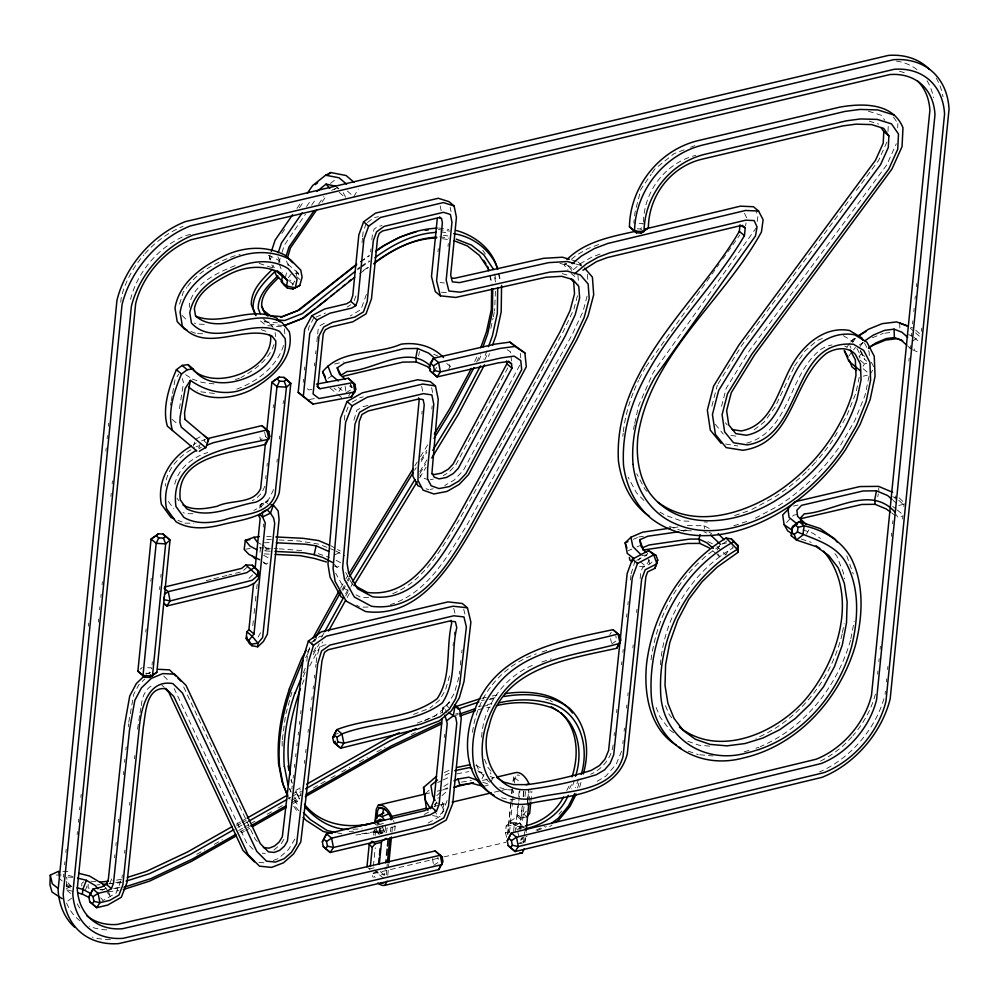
<?xml version="1.0" encoding="UTF-8"?>
<svg xmlns="http://www.w3.org/2000/svg" width="999" height="999" viewBox="0 0 999 999"><rect width="100%" height="100%" fill="white"/><g stroke="black" fill="none" stroke-linecap="round" stroke-linejoin="round"><path stroke-width="0.75" stroke-dasharray="5 3.75" d="M81.768 886.001L81.793 883.428L83.941 881.53M88.174 884.177L88.137 888.049L91.146 888.361M495.442 291.221L494.58 311.051M660.376 664.872C663.873 617.095 691.67 572.002 733.191 547.839L731.143 545.504M70.629 893.468L67.208 890.596L66.246 886.725L66.533 878.446M481.605 737.262C483.304 705.219 505.107 675.711 535.039 664.248M887.986 131.481L888.286 125.387M897.676 127.86L897.889 123.501M355.844 835.027L376.336 832.042L378.958 830.956L379.183 827.297M344.393 420.142L344.792 415.497L348.351 406.318M353.908 420.192L356.855 410.202L363.161 406.618L369.118 405.219M421.84 414.011L422.14 410.951M431.843 409.028L432.13 405.931M63.374 877.197L63.686 874.1M64.61 864.809L64.923 861.712M65.847 852.409L66.159 849.312M88.424 626.173L88.736 623.076M105.906 451.086L106.219 447.977M107.143 438.686L107.455 435.589M108.379 426.286L108.691 423.189M120.754 302.322L121.216 297.677A80.282 57.255 -49.8 0 1 143.968 254.77M77.135 834.677L77.447 831.568M78.372 822.264L78.684 819.155M79.62 809.852L79.932 806.742M80.857 797.439L81.169 794.33M98.352 622.09L98.664 618.98M99.6 609.677L99.912 606.568M100.837 597.265L101.149 594.155M102.073 584.852L102.385 581.743M110.901 496.403L111.214 493.294M112.138 483.978L112.45 480.881M145.804 632.055L146.104 628.983M150.861 581.356L151.174 578.284M152.048 664.847L152.36 661.775M159.565 589.547L159.877 586.475M160.789 577.26L161.101 574.188M362.025 242.807L362.475 238.249M362.637 236.738L363.087 232.18L366.321 223.301M370.641 251.948L370.941 248.913M371.853 239.822L372.452 233.754L374.163 229.058L377.46 226.661L381.993 225.587M373.688 835.176L374.438 827.547M375.124 835.514L375.587 830.906M373.414 866.058L375.249 847.726M378.296 821.19L377.922 824.987L373.239 826.46M378.609 824.849L384.44 823.039L385.502 827.272L385.127 831.068L383.441 832.979L381.094 832.279L378.996 829.22L374.113 829.944L375.861 832.467L377.784 833.054L379.183 831.468L379.383 829.382M437.962 251.673L438.274 248.626M380.244 833.641L381.019 825.873M386.576 832.542L387.025 828.071L395.142 826.585L393.618 820.554M374.163 870.004L378.359 873.538L384.54 875.161L385.302 867.482M448.002 246.491L448.314 243.444M386.188 874.912L386.65 870.291M386.8 868.755L387.262 864.135M390.497 831.805L390.959 827.197M387.799 875.374L388.711 864.397M391.908 832.379L392.669 824.762M394.742 830.656L395.142 826.585M444.28 737.524L444.592 734.44M506.618 837.362L505.482 832.829L506.156 826.061L509.153 822.652L516.833 822.402L520.504 823.501L523.813 828.296M507.704 833.815L510.801 802.771M511.725 793.456L512.187 788.798M507.792 834.727L510.689 805.756M510.839 804.232L511.301 799.662M511.9 793.568L512.362 788.985M513.124 781.368L513.573 776.797M509.502 832.304L512.425 803.059M512.587 801.523L513.661 790.746M514.423 783.041L514.885 778.421L516.558 775.137A19.468 9.828 76.7 0 1 519.43 775.386M513.598 831.355L514.198 825.399L516.833 822.402M518.693 802.746L517.32 816.495L510.514 821.19L515.759 825.611L517.744 805.644M518.668 796.428L519.28 790.284M515.122 832.155L515.496 828.358L517.182 826.435L524.762 826.96L517.182 826.435M518.843 801.21L519.917 790.521M519.917 828.983L522.24 805.694M523.164 796.39L523.788 790.172M526.848 816.757L521.241 818.081L522.477 805.731M523.401 796.478L524.013 790.296M515.759 825.611L522.564 820.928L524.088 805.644M524.999 796.478L525.611 790.371M527.497 801.872L528.683 790.009M523.501 842.457L523.963 837.836M524.113 836.3L524.575 831.68M527.185 805.506L527.647 800.886M527.797 799.35L528.721 790.109M523.139 842.894L524.887 840.896L525.187 837.911M524.95 842.607L525.711 834.989M529.058 801.448L530.132 790.771M530.869 801.498L531.905 791.121M877.609 674.125L877.921 671.028M878.845 661.725L879.157 658.628M880.082 649.325L880.394 646.228M891.37 536.213L891.682 533.116M892.606 523.813L892.919 520.716M895.079 499.025L895.391 495.929M908.853 361.114L909.165 358.017M910.089 348.713L910.401 345.617M911.325 336.326L911.637 333.229M912.562 323.926L912.874 320.829M913.798 311.526L914.11 308.429M915.034 299.138L915.346 296.029M916.27 286.738L916.582 283.641M885.114 694.367L885.414 691.258M886.35 681.955L886.662 678.858M887.587 669.542L887.899 666.445M902.609 519.055L902.921 515.946L897.664 517.195L896.315 514.647M903.845 506.643L904.157 503.546M921.34 331.331L921.652 328.234M303.209 382.317L303.521 379.258M304.458 370.08L304.77 367.02M308.529 330.282L308.841 327.21L313.536 318.406M314.398 365.984L314.71 362.937M315.647 353.808L315.959 350.761M316.895 341.633L317.52 335.552M317.67 334.028L318.144 329.47L320.279 325.437L325.312 322.802M114.585 857.841L114.897 854.757M115.872 845.516L116.196 842.432M118.294 822.389L118.606 819.317M123.289 774.625L123.614 771.54M124.575 762.287L124.9 759.203M125.862 749.962L126.186 746.877M128.284 726.847L128.609 723.763M122.003 877.996L122.315 874.899M124.588 853.208L124.912 850.112M129.608 805.182L129.932 802.085M134.478 758.703L134.803 755.594M137.55 729.258L139.773 714.31M613.161 744.892C611.463 757.704 602.559 769.03 590.759 774.213M614.135 735.651L614.46 732.567M616.558 712.537L616.883 709.452M621.565 664.772L621.89 661.688M622.864 652.447L623.189 649.362M626.573 617.007L626.897 613.923M627.872 604.682L628.196 601.598M630.456 580.032L630.943 575.412M631.106 573.863L634.964 561.176M622.827 743.593L623.151 740.509M624.113 731.256L624.437 728.171M626.548 708.116L626.873 705.032M627.847 695.779L628.159 692.694M632.854 647.964L633.179 644.879M636.575 612.487L636.9 609.402M640.134 578.558L640.784 572.39L642.582 567.507L649.874 564.035L653.97 560.427M265.684 478.558L266.009 475.474M266.983 466.246L267.307 463.174M273.152 407.779L273.476 404.707M252.772 625.774L253.421 619.605M254.083 613.448L254.733 607.28M255.382 601.111L256.031 594.942M256.693 588.773L257.18 584.153M263.224 527.11L263.549 524.025M276.948 462.137L277.272 459.065M279.383 439.073L279.708 436.001M283.117 403.708L283.441 400.636M643.456 222.078C644.005 191.196 665.546 162.762 695.791 155.369M453.034 645.629L453.384 642.594M454.258 635.027L454.607 632.005M459.265 674.175L459.615 671.128M460.314 665.034L460.851 660.464M461.725 652.834L462.075 649.787M291.858 788.948L292.207 785.863M293.119 778.171L293.469 775.099M294.368 767.407L294.73 764.322M295.629 756.63L295.991 753.558M296.89 745.866L297.252 742.781M298.152 735.089L298.514 732.017M299.413 724.325L299.775 721.241M300.674 713.548L301.036 710.476M306.793 661.238L307.517 655.082L310.502 645.204M300.574 795.878L300.936 792.781M304.383 763.348L304.745 760.251M305.644 752.509L306.006 749.412M308.004 732.367L308.366 729.27M310.539 710.676L310.901 707.579M311.813 699.837L312.175 696.74M313.074 688.998L313.436 685.901M314.348 678.159L314.71 675.049M315.622 667.307L315.984 664.21M316.159 662.662L316.883 656.468L319.443 648.026L323.114 645.416L326.149 644.692M260.002 552.135L260.964 544.68M282.355 739.622L285.539 715.209M757.192 221.541L758.029 215.422L756.068 211.701M179.458 408.641L183.516 382.642L182.28 378.559M442.357 711.837L443.131 707.23L449.762 702.309L443.156 707.966L442.47 711.563M745.554 225.849L746.078 222.864M170.467 405.307L170.991 402.322M171.266 400.824L172.328 394.842M172.59 393.356L174.975 379.895L178.709 374.088M472.49 732.23C474.737 715.521 480.944 699.213 491.446 685.938M128.771 722.227L133.766 694.255L138.811 684.777L144.855 678.97M140.035 712.861L141.071 707.03M141.334 705.569C141.97 697.19 145.604 687.349 154.37 684.64M442.37 712.2L443.131 707.23L445.467 708.528L446.303 712.974M651.011 659.852C656.056 622.589 672.652 586.076 700.923 560.751M418.606 355.994L419.455 351.511M842.169 633.928C831.28 679.283 799.3 720.117 755.893 738.323M842.444 632.454L844.13 623.663M877.759 496.865L878.333 493.868M850.848 638.786L854.182 621.291M285.414 277.797L286.913 270.579M859.215 377.222L855.906 393.069L846.378 416.67L840.271 427.21M869.043 376.248L865.072 395.229L854.957 420.317L840.421 445.379A158.217 112.825 -49.8 0 1 778.046 506.043L755.107 518.319M490.821 328.334L493.007 318.244M493.319 316.808L494.268 312.487M633.453 429.395L634.427 424.9M634.752 423.389L638.673 405.394L653.346 372.352L756.355 227.66M711.887 406.081L717.332 385.09M721.54 406.306L726.211 388.299L749.55 350.424L886.8 164.823L896.315 143.756M574.35 780.544L571.503 788.848M577.459 295.804L573.963 308.966L563.461 331.256L458.853 520.541C441.183 548.688 423.501 582.717 390.347 594.517M587.087 296.116L582.966 311.638L571.928 335.065L467.057 524.825C447.839 555.931 427.572 592.919 390.459 604.57M577.622 787.924L580.032 778.933M578.521 779.058L575.549 787.712M579.67 787.237L582.042 778.421M285.939 713.748L292.42 690.247M296.228 275.674L296.99 272.939L295.966 267.295M449.538 675.898L445.392 690.284L439.135 700.499L429.92 708.104M458.916 677.222L454.195 693.593L446.203 706.668L434.215 716.558M179.583 304.133L183.192 292.282L186.738 287.55M278.771 262.774L280.157 258.379M282.005 252.51L284.315 245.18L305.419 214.261M193.344 446.266L194.73 442.033M200.437 443.269L199.063 447.49L194.43 447.627M259.603 508.079L260.826 504.42L268.294 500.749L260.289 504.57L258.853 508.603M269.792 259.565L269.405 257.23L270.354 254.383M270.454 259.34L271.391 256.543M274.013 344.518C268.931 359.927 254.483 370.017 240.896 377.61M283.554 345.492C276.798 366.858 256.581 382.055 236.089 389.385M354.22 300.674L357.03 292.869M366.396 294.418L360.964 309.528L350.387 315.909M487.012 350.786L483.741 359.016M488.474 356.468L489.498 353.634M850.561 640.247C837.274 686.251 804.857 727.697 760.239 746.628M174.775 484.153C178.409 468.231 192.582 457.043 207.717 452.522M109.853 883.591L112.65 876.335M120.954 880.718L116.246 892.969L102.51 900.798M85.514 889.859L87.025 885.963M434.727 806.605L438.299 797.502M447.115 800.561L441.158 815.733L425.786 824.375M303.321 672.889L305.657 667.132M303.234 676.76L306.056 669.792M302.148 684.402L304.433 678.771M309.578 666.121L322.615 641.833M621.578 751.198L616.233 764.16L605.869 776.136L593.955 783.154M647.702 552.859L646.74 555.157L636.263 560.514M886.887 142.045L878.596 160.427L856.405 190.422M145.642 673.201L149.201 673.401L151.748 667.919L146.329 667.619M637.2 228.796L640.746 228.996L643.294 223.514L633.816 223.002L635.014 212.325L640.958 189.136L651.373 174.063M474.687 361.601L477.26 356.181M476.573 362.175L480.382 354.108M478.683 360.614L481.306 355.07M484.615 360.09L487.262 354.47M793.88 367.445L775.024 407.205L764.21 422.065L752.859 430.781M264.872 486.251L261.613 493.106L256.044 498.676L252.248 500.674M273.589 489.547L269.393 498.376L261.238 506.518L253.808 510.414M482.03 778.721L484.028 774.587L478.733 772.027M491.046 781.792L493.056 777.647L490.209 772.664M566.77 790.521L570.092 783.953M569.517 788.561L571.49 784.665M512.962 781.043L516.558 775.137M507.817 367.857L455.756 464.997L448.651 472.49L443.256 475.611M519.742 365.222L463.411 470.317L454.145 480.094L444.767 485.514M340.559 588.224L345.067 580.119M307.355 652.31L312.612 642.819M313.361 641.458L314.86 638.748M341.908 589.959L346.416 581.83M305.632 657.692L309.353 650.973M314.573 641.57L316.808 637.537M342.894 590.496L347.365 582.429M313.399 652.01L317.133 645.267M321.628 637.162L323.863 633.104M345.567 593.955L349.3 587.2M313.224 654.607L319.268 643.706M345.704 596.028L350.237 587.849M350.986 586.488L352.497 583.766M347.153 597.552L349.388 593.518M258.117 637.062L260.889 632.255M353.808 196.716L358.241 189.086M341.471 387.212L338.673 392.02L333.916 388.087M348.713 395.879L350.811 392.27M435.139 369.967L436.613 367.42M448.701 368.956L450.174 366.408L447.702 361.725M717.145 550.012L719.767 545.504M717.045 554.47L719.23 556.318L725.886 554.745L729.819 547.989M863.124 366.221L864.472 363.898L869.942 362.612M870.092 374.563L872.776 369.93M837.212 432.48L832.629 440.384A149.912 106.905 -49.8 0 1 816.433 461.151M806.43 534.178L809.053 529.657M281.293 843.631L285.714 836.325M294.88 839.023L288.474 849.625L278.384 858.503L273.114 860.539M345.879 578.783L347.502 576.136M414.847 465.896L417.282 461.913M420.529 456.605L428.633 443.319M347.227 580.494L348.851 577.847M414.573 470.267L416.196 467.619M421.054 459.652L426.735 450.349M348.102 581.081L349.725 578.421M421.141 461.538L426.823 452.247M419.78 471.615L427.072 459.665M419.855 473.514L425.537 464.21M419.58 477.884L426.073 467.257M718.156 383.766L741.77 345.442L851.785 196.678M292.133 285.214L294.705 281.131L289.223 280.045M609.777 634.665L611.376 632.167M311.563 205.245L315.959 198.801M281.83 233.454L285.352 228.309M299.413 207.767L303.808 201.348M296.953 208.379L301.323 202.023M306.556 206.556L310.901 200.262M322.028 202.098L326.411 195.729M652.235 172.802L654.845 169.031L673.938 153.721L685.064 149.413M318.606 204.171L323.838 196.603M638.523 560.289L640.172 557.904M639.572 566.695L645.579 565.958L649.7 560.002M794.53 366.071L805.231 350.724L817.132 340.534L823.8 337.949M645.978 366.795L719.105 264.111M722.727 259.041L739.872 234.952M860.014 346.503L863.598 341.608M187.625 286.363C198.451 271.403 215.971 262.924 232.804 256.418A78.958 56.306 -49.8 0 1 240.085 254.495M852.459 342.47L855.768 338.049M858.99 356.68L862.524 352.01M846.99 346.915L849.724 343.331M850.636 342.133L855.569 337.65M848.913 355.981L852.659 351.074M853.596 349.85L855.469 347.39M288.399 277.66L291.683 273.401L298.251 273.189L299.638 278.259M558.916 814.347L561.688 810.963M521.241 818.081L518.169 815.484L523.776 814.16L526.61 810.763M522.839 826.373L521.453 827.946L515.496 828.358M522.327 838.236L520.641 840.147L527.072 836.101M492.345 684.665C503.746 670.516 519.005 659.64 536.263 653.883M786.563 522.477L793.518 515.247L798.051 514.185M249.026 578.371L252.922 574.55M701.997 559.702L706.33 555.519L727.047 540.821M432.555 815.596L437.999 816.545L444.031 810.863L443.206 804.083L441.521 800.149M434.353 804.844L436.363 802.959L443.206 804.083M436.688 795.766L440.871 791.895M442.02 795.616L447.265 790.871M425.462 793.543L429.907 789.56M273.926 850.124L279.196 845.491M140.085 669.293L142.27 667.407M247.34 567.107L242.058 571.64L228.609 575.024M573.339 269.705L581.143 263.187L591.483 257.28L602.185 253.271M566.645 263.261L564.273 265.247L568.094 270.092M571.416 259.278L576.173 255.307L587.849 248.601L599.937 244.056M564.647 263.149L568.731 266.596L571.028 264.673M443.831 786.475L448.813 783.291M330.407 183.416L335.152 179.783M334.465 189.56L336.775 187.787L339.473 188.449M912.349 341.446L919.33 336.176L914.847 332.205M66.159 889.085L68.619 887.249L71.503 888.386M67.907 900.936L71.591 898.188M549.662 826.747L551.972 825.037M367.42 222.502L373.938 217.732L378.396 216.683M311.363 642.369L319.68 636.475L322.702 635.764M360.477 261.588L369.143 255.569M360.577 261.975L369.33 255.894M357.642 268.793L360.177 267.02M361.438 266.146L369.043 260.864M357.567 269.742L360.052 268.019M361.288 267.158L369.992 261.114M363.386 270.479L368.419 266.97M359.628 273.539L368.531 267.357M380.856 833.903L383.129 832.342M611.688 643.955L616.745 640.609L615.784 635.951M264.698 550.836L268.519 548.314L262.312 544.93M263.436 562.737L266.221 564.098L268.781 562.425M264.635 431.968L265.559 436.625L260.464 439.96L259.415 434.627M433.691 865.296L438.798 861.987L437.899 857.329M327.972 378.384L333.204 375.062M193.769 444.518L196.266 442.944M190.959 449.787C177.822 457.292 166.246 470.492 165.322 486.038M198.863 448.826L201.361 447.24M859.315 344.992L863.148 342.595M852.447 339.747L854.894 338.236M346.116 392.707L351.361 389.535L350.612 384.84M347.115 306.993L350.824 304.757M102.16 890.259L106.106 887.999M236.326 824.225L240.384 821.915M241.746 821.141L245.804 818.83M295.904 790.334L301.323 787.262M236.738 825.761L240.809 823.451M242.158 822.689L246.229 820.379M292.27 794.18L300.399 789.56M237.887 827.372L241.958 825.062M243.306 824.287L247.365 821.99M287.974 798.888L290.684 797.352M292.033 796.578L301.511 791.183M196.728 854.345L204.857 849.724M214.335 844.33L222.465 839.697M238.724 830.456L242.782 828.146M244.143 827.372L249.563 824.3M250.911 823.526L254.97 821.215M267.17 814.285L272.59 811.2M278.009 808.116L283.416 805.032M291.546 800.411L301.036 795.017M313.224 788.086L325.412 781.156M330.831 778.071L336.251 774.987M341.67 771.902L349.8 767.282M359.278 761.887L367.407 757.267M376.885 751.872L385.015 747.252M239.872 832.067L249.35 826.673M291.308 802.809L299.438 798.189M241.633 832.841L244.343 831.293M245.704 830.531L249.762 828.221M293.094 803.571L299.875 799.712M352.073 402.172L360.202 397.577L363.224 396.853M424.188 814.56L430.981 810.738M751.885 509.44L773.526 497.852A149.912 106.905 -49.8 0 0 806.842 471.278M195.654 439.223L200.886 436.463M316.084 317.07L325.437 313.024M331.631 190.422L335.489 188.449M261.688 507.255L260.289 504.57L265.859 501.923L267.67 503.658M444.418 772.527L449.65 770.029M437.674 782.592L441.783 780.644M443.144 779.994L449.987 776.735M424.363 720.828L442.532 712.212M411.201 734.577L415.347 732.604M442.957 789.959L448.164 787.499M445.017 775.274L449.2 773.301M334.89 554.732L341.521 551.71L337.525 549.487M334.403 565.958L337.063 567.27L341.034 565.471M536.038 830.144L544.542 826.36M537.15 830.644L546.416 826.585M627.896 550.824L631.805 549.125M637 546.878L639.61 545.741M633.366 539.31L637.462 537.549M521.028 838.273L523.751 837.1M518.319 843.68L524.887 840.896M146.179 674.125L150.487 672.302M235.152 265.622C216.721 273.052 194.181 283.266 189.273 304.483L189.735 307.355M872.364 337.749L883.278 333.366M690.621 147.265L694.792 145.642M413.499 714.422L428.546 708.628M417.357 723.026L431.406 717.632M201.548 440.934L205.507 439.435M196.166 446.815L198.801 445.829M235.464 379.57L239.535 378.109M455.507 714.098L458.354 713.124M455.357 715.521L458.254 714.522M734.652 515.571L750.536 510.164M733.778 525.836L746.628 521.466M542.007 651.997L547.739 650.099M541.845 662L551.373 658.853M121.553 879.282L112.837 880.793M120.692 881.642L111.9 883.466M120.192 887.199L112.962 888.573M746.703 443.156C790.833 430.869 788.211 373.439 821.528 348.938A32.105 22.89 -49.8 0 1 831.967 344.905M483.541 786.463L489.71 784.552L482.667 782.18M744.155 751.847L750.037 750.037M755.918 748.214L758.865 747.302M375.137 824.487L380.332 822.914M206.219 580.669L212.188 579.17M213.686 578.796L227.123 575.399M333.654 734.602L338.186 733.478M334.603 364.023L343.544 361.888M190.547 234.39L185.989 235.464A71.94 51.299 -49.8 0 0 130.569 299.325M863.236 376.173L867.344 375.212M721.753 544.055L727.085 542.794L725.087 540.746M898.825 505.444L905.394 503.896M425.162 794.018L429.695 792.944M437.237 791.171L447.802 788.673M482.505 780.469L490.047 778.683M491.558 778.321L494.58 777.609M434.041 806.405L438.573 805.344M440.084 804.982L447.627 803.196M494.405 792.145L500.437 790.721M501.948 790.359L509.49 788.573M369.255 868.98L374.862 867.656M437.899 858.328L371.516 874.025A22.477 11.351 76.7 0 0 373.314 877.434M443.943 856.905L505.806 842.282M793.568 506.106L798.026 505.057M481.88 698.289L486.276 697.327M492.145 696.041L498.002 694.767M481.506 700.611L484.39 699.987M490.159 698.726L497.365 697.14M489.098 699.75L496.428 698.151M478.421 706.58L481.431 705.918M487.45 704.595L491.97 703.608M482.842 706.405L491.471 704.52M478.246 709.652L490.272 707.017M430.344 479.695L433.304 479.108M430.269 489.385L433.229 488.811M456.943 773.85L468.856 771.578M311.838 389.41L308.853 389.96L304.083 386.301M309.428 399.513L315.547 398.389M245.654 549.213L250.125 548.389M505.482 832.829L509.54 832.092M379.495 828.333L382.492 827.809M361.613 833.815L378.958 830.956M461.426 782.13L471.366 780.506M375.811 827.147L376.81 831.131L383.529 830.069L385.789 833.341M521.128 828.72L517.095 829.357L513.336 823.913L509.153 822.652M638.823 536.962L643.381 536.288M681.393 530.656L685.951 529.982M673.451 527.659L678.071 526.985M683.254 531.106L686.325 530.656M264.111 542.769L271.678 542.582M641.833 555.531L647.827 554.795M884.802 333.191L892.394 332.28M96.853 884.989L99.863 884.677M108.729 883.853L121.728 882.542M99.975 889.884L104.296 889.447M113.624 888.573L118.107 888.111M107.979 891.707L118.819 890.621M506.156 826.061L514.198 825.399M379.183 831.468L385.127 831.068M513.336 823.913L520.504 823.501M353.097 829.207L362.175 828.883M349.25 831.355L353.646 831.193M375.861 832.467L381.094 832.279M66.246 886.725L71.528 886.6M368.631 597.527L361.338 597.677L356.056 594.842M368.019 607.055L360.389 607.205L356.518 605.132M377.784 833.054L383.441 832.979M56.231 875.037L63.661 874.949M512.624 789.834L508.166 789.834L499.687 787.649M515.059 799.337L507.779 799.337L499.313 797.165M687.324 525.624L703.983 525.724L709.24 528.459M192.982 513.761L185.702 513.648L183.042 512.574M184.94 523.139L193.756 523.264M62.9 871.34L71.466 871.515M67.92 877.11L74.575 877.347M204.208 324.35L196.928 324.063L194.368 323.077M197.577 333.579L204.82 333.866M688.96 521.241L681.281 520.879L665.334 515.247L659.977 512.15M704.32 521.965L707.392 522.115M691.296 530.844L680.544 530.332L666.37 525.324M265.759 550.998L270.342 551.211M266.733 536.488L271.278 536.713M264.248 553.883L270.479 554.183M266.721 539.31L271.366 539.547M279.096 539.947L299.188 540.996L318.806 544.155L334.628 550.324M259.203 547.802L263.823 548.039M265.359 548.114L277.66 548.751M279.196 548.838L302.048 550.574M264.26 321.765L277.372 322.802M282.804 325.424L270.404 324.438L262.862 318.506M281.406 326.748L266.333 325.549L260.489 320.966M514.135 778.745L516.146 778.908L520.429 782.529M709.627 746.128L699.088 745.217L687.474 741.158M699.75 754.769L713.149 755.943M262.287 853.171L265.284 853.471M258.928 862.337L266.521 863.086M90.921 881.193L96.828 881.805M440.122 282.542L444.355 282.992M441.433 292.183L447.602 292.832M100.162 889.31L103.172 889.622M214.111 383.916L202.148 382.467L192.37 379.096M214.385 393.456L201.249 391.87L197.203 390.472M438.648 227.997L448.876 229.433M438.374 229.508L449.737 231.094M440.771 231.855L449.388 233.067M443.406 235.314L447.839 235.926M439.785 236.825L448.751 238.074M442.47 238.736L448.264 239.548M730.906 435.352L736.937 436.313M725.624 444.031L737.774 445.966M337.088 832.791L342.819 834.103M68.119 875.299L72.602 876.473M545.716 699.188L548.463 699.937M66.371 884.552L70.779 885.776M572.102 260.052L576.273 261.276M575.799 263.961L581.368 265.572M559.89 263.324L570.154 266.308L574.063 270.829M562.187 273.626L567.732 275.249M68.007 889.972L73.764 891.645M519.805 843.156L522.252 843.893M868.468 111.251L881.318 115.272L884.802 120.33M869.155 121.129L878.62 124.088M802.884 529.882L813.124 533.291L820.454 538.486M801.235 539.023L811.151 542.332M259.116 263.374L275.624 268.906M318.157 553.671L329.545 557.479M688.249 751.148L698.264 754.632M264.136 320.979L269.355 322.802L273.064 327.522M261.189 329.658L266.758 331.606M428.871 479.982L421.004 477.197L419.78 474.875M426.098 488.723L428.796 489.685M910.801 327.247L913.586 328.309M908.566 334.665L912.849 336.326M190.871 331.493L196.141 333.529M177.947 520.304L182.143 522.002M892.582 496.615L896.69 498.326M433.716 354.258L437.812 355.969M912.574 349.787L917.382 351.835L914.16 348.963M477.684 770.778L484.677 773.9M490.259 776.398L493.056 777.647M707.929 541.57L715.833 545.491M703.845 531.643L706.58 533.016M263.636 555.332L268.756 557.942M475.824 765.371L482.367 768.681M336.163 560.377L341.183 562.974M709.028 532.155L711.7 533.566M264.76 547.177L269.892 549.937M348.127 590.584L344.168 588.448L335.664 573.264M257.33 542.22L261.064 544.255M335.876 550.998L344.667 555.794M330.881 545.779L336.201 548.751M843.268 335.652L853.496 341.783M549.837 700.311L552.372 701.872M185.664 374.687L191.246 378.359M507.255 349.737L510.576 351.948L511.488 361.014M489.835 782.229L487.487 780.656L478.658 769.979L476.011 763.224M263.087 561.888L266.221 564.098M891.907 513.074L895.354 515.546M673.613 732.766L670.054 730.182L660.114 717.17L655.706 706.368M522.489 826.722L524.35 828.096M640.259 561.713L645.579 565.958M892.731 506.368L896.178 509.153M897.327 510.077L904.22 515.646M330.182 388.174L337.038 393.806M338.174 394.742L341.596 397.552M338.299 387.225L344.081 392.033M349.6 385.876L351.81 387.724M863.236 368.756L867.806 372.627M640.746 228.996L643.294 231.144M581.743 265.122L577.672 261.676L581.53 266.159M571.016 273.364L575.099 276.81M446.803 363.561L450.174 366.408M289.573 281.268L293.956 284.977M265.559 436.625L268.107 438.773M206.918 443.344L204.37 441.196L203.946 438.136M172.24 419.48L178.097 424.413M446.403 705.494L448.913 707.604M523.776 814.16L525.824 815.896M517.32 816.495L522.564 820.928M149.201 673.401L151.748 675.549M161.863 685.239L163.898 686.962M380.344 871.615L384.54 875.161M383.404 878.146L379.121 874.525L377.397 871.54L372.702 873.226A19.468 9.828 76.7 0 0 375.162 877.497M367.994 867.694L370.055 869.43M336.663 187.1L338.836 188.948M712.674 550.761L715.946 553.546M860.089 360.152L864.472 363.898M298.251 273.189L288.723 264.972L287.237 261.189M296.678 276.661L299.975 279.52M860.464 351.248L864.485 359.253L866.633 361.114M339.173 192.32L346.291 198.501M861.363 353.609L864.684 356.493M347.315 191.021L351.648 194.817M893.168 500.449L896.565 503.446M915.721 330.207L919.992 333.991M910.364 328.234L913.723 331.218M914.01 337.35L919.754 342.457M907.979 346.266L911.375 349.275M716.945 546.528L725.886 554.745M898.75 500.274L903.933 505.119M60.015 878.945L62.163 881.018M66.458 885.176L68.619 887.249M899.212 497.889L904.357 502.897M163.724 676.023L169.068 681.293M257.267 841.433L255.245 839.397L182.78 685.052M253.072 849.3L246.578 842.756L174.188 688.598M298.701 810.676L293.281 804.02M647.052 491.433L645.054 489.373L636.675 473.713M643.93 500.487L636.463 492.794L628.171 477.297M182.18 315.447L186.713 320.117M71.428 886.438L67.47 882.342L66.583 877.072M334.415 564.41L337.063 567.27M100.712 897.826L102.61 899.949M279.957 262.35L277.972 260.002A78.958 56.306 -49.8 0 0 265.821 254.745M491.058 771.216L487.512 766.92L484.315 758.765M715.346 424.35L723.351 434.153M725.436 422.827L727.197 424.975M107.143 892.307L110.964 897.015L108.529 892.095M568.731 266.596L573.501 272.652M834.939 553.671L836.8 556.093L843.456 572.789L844.392 578.858M671.728 717.781L668.968 714.173L664.497 703.209M105.27 887.387L107.917 890.858M177.023 498.176L178.833 500.674M168.419 501.51L173.714 508.803M519.53 827.147L520.929 829.182M376.81 831.131L379.295 834.727M893.493 117.133L897.015 122.228M295.866 791.957L300.037 798.201M299.588 799.063L295.467 791.32M294.593 797.264L298.876 803.671M294.343 799.937L298.301 805.868M288.474 796.827L290.072 799.225M293.731 806.218L296.978 811.076M482.804 250.274L485.339 254.083M434.053 809.802L437.999 816.545M345.741 572.514L352.397 584.39M860.539 350.337L864.485 359.253M871.315 362.287L874.125 367.607M717.856 553.733L719.23 556.318M343.206 192.645L345.666 197.327M350.574 384.228L352.322 387.55M864.497 342.982L869.142 351.948L869.33 356.543M856.942 348.426L859.702 353.733L859.877 358.166M441.158 804.62L444.031 810.863M269.405 257.23L270.617 259.877M273.039 265.185L274.25 267.844M744.53 213.249L746.865 218.369M277.909 256.868L280.294 262.175M271.815 264.985L273.039 267.819M849.962 345.779L850.986 348.276M291.221 780.456L292.382 783.328M289.56 788.149L291.171 792.132M289.685 789.148L290.784 791.895M846.765 555.844L853.258 573.963M279.308 264.161L282.492 272.477M291.021 780.057L291.758 782.117L290.884 777.647M648.089 558.965L649.874 564.035M286.563 261.014L288.561 266.683M525.287 828.77L526.336 832.517M517.857 832.379L518.993 836.912M382.392 825.536L383.529 830.069M463.723 609.215L465.084 614.934M453.758 608.316L455.144 614.06M703.983 525.724L704.67 528.608M494.567 277.585L495.566 281.98M489.66 275.249L491.358 282.742M498.888 273.614L500.561 281.019M498.451 273.514L500.162 281.081M494.605 274.038L496.328 281.656M490.097 275.374L492.095 284.191M431.618 387.624L432.854 393.618M610.589 638.648L611.413 642.632M421.665 386.313L423.314 394.33M450.174 207.355L451.048 211.626M440.184 205.844L441.77 213.586M432.405 858.641L433.429 863.96M345.055 386.001L345.904 391.371M520.279 353.284L520.741 357.892M284.378 328.858L284.902 334.428M275.175 332.567L275.549 336.588M878.658 487.874L878.895 490.884M587.424 274.325L587.849 280.195M577.959 275.349L578.596 284.116M899.662 323.002L899.937 329.97M282.155 741.158L282.218 748.688M844.717 346.041A32.105 22.89 -49.8 0 1 847.152 347.377M622.864 436.351A143.631 102.435 -49.8 0 1 623.139 433.266M623.314 431.73A143.631 102.435 -49.8 0 1 633.603 391.733M634.165 390.309A143.631 102.435 -49.8 0 1 638.561 380.432M639.235 379.033A143.631 102.435 -49.8 0 1 645.079 368.069M815.409 462.3A149.912 106.905 -49.8 0 1 807.941 470.179M79.858 908.141A71.953 51.311 -49.8 0 1 76.161 901.56M899.525 71.316A71.94 51.299 -49.8 0 1 906.443 73.601M110.39 939.46A88.611 63.187 -49.8 0 1 92.195 937.087M936.138 77.997A88.624 63.199 -49.8 0 1 943.031 96.816M883.94 698.701A88.611 63.187 -49.8 0 1 819.58 771.915M106.643 929.857A80.282 57.255 -49.8 0 1 89.148 926.135M79.97 920.803A80.282 57.255 -49.8 0 1 65.946 901.498M145.005 253.596A80.282 57.255 -49.8 0 1 183.067 226.398M927.035 80.744A80.282 57.255 -49.8 0 1 933.441 97.64M896.378 61.076A80.282 57.255 -49.8 0 1 919.28 71.478M875.399 694.105A80.282 57.255 -49.8 0 1 852.996 735.626M851.972 736.8A80.282 57.255 -49.8 0 1 819.168 761.713"/><path stroke-width="1.5" d="M837.412 542.382L834.652 538.811L820.179 528.558L799.088 521.528L792.644 526.461L791.308 535.714L796.403 540.009L816.245 546.64L828.646 555.419L838.124 567.694L844.317 583.229L847.152 601.748L846.503 622.864L842.294 645.017L834.44 666.683L823.551 686.75L810.189 704.133L795.216 718.606L779.682 729.745L763.099 737.949L745.029 743.543L726.922 745.866L710.102 744.392L695.316 739.248L683.266 730.506L674.075 718.468L667.919 703.408L665.022 685.439L665.596 664.747L669.792 642.582L677.722 620.217L688.711 599.4L702.097 581.705L717.07 567.195L738.286 552.147L737.799 545.217L731.443 539.01L726.086 538.036C681.817 564.635 652.909 612.674 646.615 663.561C643.593 692.969 649.263 728.496 676.41 745.254M491.633 288.699L491.346 309.49L486.513 331.668L480.756 347.727M492.744 288.686L492.42 312.025L487.649 333.903L482.979 346.89M497.702 287.737L497.34 313.249L492.445 335.664L488.499 346.665M501.573 285.464L501.198 311.938L496.116 335.202L492.557 345.13M59.553 876.385L58.616 871.265L50.3 875.112L49.95 884.777L52.023 892.057L62.125 898.675M881.205 127.835L883.79 131.581L883.203 143.207L875.474 160.327L739.073 344.78L713.561 386.176L707.342 410.164L710.326 430.157L721.078 443.306M742.207 225.275L745.266 227.859L744.417 235.652C701.76 308.941 618.369 372.565 623.526 465.347C626.186 485.976 635.376 505.569 651.698 518.868C691.021 548.701 744.767 534.353 783.141 510.352A158.217 112.825 -49.8 0 0 845.516 449.687L860.052 424.625L870.166 399.538L875.062 376.173L874.237 356.243L866.932 342.17L854.632 334.79C829.232 330.145 807.966 349.625 796.503 370.342C783.566 393.356 777.035 429.657 746.303 435.264L735.826 433.603L728.771 424.975L726.635 410.614L731.305 392.607L754.657 354.72L891.895 169.131L902.047 146.653L902.984 127.81C892.881 102.51 862.312 103.197 839.834 107.118L697.539 140.759C658.703 150.462 630.182 186.863 629.445 226.785L636.375 232.779L641.108 233.042L648.388 227.822C648.613 195.854 670.841 166.483 702.247 159.141L842.794 125.911L856.106 124.151L871.54 124.588L883.715 128.396L888.885 135.889L888.298 147.515L880.569 164.635L744.18 349.088L718.656 390.484L712.437 414.473L715.421 434.453L726.173 447.614L742.869 450.274C794.405 443.131 791.757 379.907 826.623 353.246A32.105 22.89 -49.8 0 1 855.344 354.308L860.439 364.136L861.076 379.657L856.93 399.513A135.789 96.841 -49.8 0 1 835.027 443.993A141.596 100.974 -49.8 0 1 779.208 498.264C741.37 523.464 681.593 534.428 650.149 493.681C638.611 477.023 635.901 456.481 637.899 436.7C649.962 354.982 723.513 301.161 761.45 231.955L763.124 219.718L758.566 211.051L753.471 206.743L740.446 206.156L645.142 228.996M164.66 587L241.683 568.369L245.866 564.947L252.26 565.222L254.695 567.282L257.842 570.379L257.53 575.724L258.991 577.897L254.62 583.104L247.989 586.363L166.883 605.993L163.824 603.408M253.596 583.379L248.913 629.682L246.878 631.768L246.191 638.174L249.363 643.531L251.985 645.741L257.742 646.79L257.954 643.131L262.637 637.474L274.713 523.376L273.601 518.056L270.467 513.149L267.058 509.677L263.561 511.426M89.386 897.601L82.405 894.167L82.83 889.385L86.364 880.281L77.522 878.084M137.899 671.191L151.086 539.048L158.366 533.828L163.099 534.078L170.03 540.072L156.843 672.227L149.563 677.447L144.83 677.185L137.899 671.191L144.83 677.185M366.97 866.832L369.193 844.592L372.028 841.195M370.354 866.47L372.277 847.189L375.1 843.793L380.719 842.469M374.9 822.976L376.273 809.252L378.396 805.082L425.162 794.018M375.437 821.515L375.736 818.531L378.371 815.534L383.916 812.974M376.81 818.581L377.585 810.888L379.245 807.604L385.577 809.777M437.287 218.431L431.493 276.461L435.252 291.533L440.347 295.841L455.794 297.452L546.016 277.247L561.738 276.323L572.827 279.545L578.796 286.451L579.632 298.039L575.149 314.897L565.184 336.064L460.839 524.862C441.346 557.005 416.783 602.222 372.477 596.765L357.492 588.698L348.614 572.864L347.065 563.186L359.265 421.416L361.95 414.498L368.269 410.926L418.893 398.963L423.126 399.588L424.213 404.832L418.169 468.281L417.982 480.482L423.089 490.147L433.891 493.981L447.177 491.371L459.24 484.403L468.506 474.625L526.298 366.808L524.912 352.984L509.94 342.108L495.092 344.106L433.516 358.266L430.207 363.286M382.093 815.009L383.579 809.602M378.559 864.073L379.17 857.904M379.483 854.819L380.095 848.638M379.27 864.372L381.556 841.458L386.101 838.336M385.764 862.874L386.064 859.802M386.526 855.194L387.137 849.05M387.45 845.978L388.062 839.834M387.425 862.599L389.872 837.974M388.861 862.874L391.446 836.95M442.107 719.243L434.041 800.124L431.343 806.992L424.962 810.576L326.511 833.853L322.34 841.845L323.251 846.503L325.087 848.188L330.182 852.497L430.881 828.683L446.253 820.042L452.747 803.483L461.251 718.269L459.54 709.228L454.445 704.919M526.173 830.406L528.908 802.971M530.719 802.984L529.682 813.361L526.848 816.757M255.157 567.944L260.152 518.556L258.591 515.447M251.985 645.741L248.826 640.384L254.008 633.99L265.247 522.864L262.525 516.945L262.387 512M316.421 384.14L348.239 378.234L354.97 384.44L355.706 389.135L354.82 391.933L351.211 397.015L312.999 404.108L298.189 392.357L304.645 329.27L311.875 315.684L324.75 308.941L346.653 303.771L350.711 301.323L352.759 295.629L358.816 234.927L363.586 221.853L375.524 213.124L438.286 198.277L449.013 201.648L454.108 205.956L456.443 217.357L450.674 275.112L452.36 281.868L459.503 282.617L548.713 262.625L567.457 261.526L574.413 263.549M303.296 396.665L309.74 333.579L316.97 319.992L329.845 313.249L351.748 308.079L355.806 305.619L357.854 299.937L363.911 239.223L368.681 226.149L380.619 217.42L443.381 202.585L454.108 205.956M265.534 442.332L260.652 488.511C253.571 504.483 230.457 499.512 217.295 506.256C206.056 508.691 193.506 511.013 182.979 504.994M266.671 431.556L271.878 382.292L279.171 377.11L283.903 377.385L290.809 383.416L279.283 492.594C271.853 517.832 241.883 519.393 220.729 524.95C205.919 528.621 189.698 529.87 176.061 521.79L166.521 508.666C161.688 484.977 175.861 461.625 196.378 450.399M649.2 516.058C630.981 503.708 621.316 482.392 618.431 461.038C613.261 368.256 696.653 304.633 739.322 231.343L740.022 224.85M737.799 545.217L737.287 549.4L738.286 552.147M791.308 535.714L792.644 526.461M795.529 525.187L799.088 521.528L804.183 525.824L802.846 535.077L796.403 540.009L794.193 534.428L797.402 531.955L798.076 527.335L795.529 525.187L792.307 527.647M277.61 270.954L282.567 276.061L281.331 281.631L284.378 285.489L287.35 287.999L292.62 289.036L295.304 287.849L297.103 279.196L288.162 268.606A78.958 56.306 -49.8 0 0 243.007 265.022C220.692 273.589 194.817 287.175 189.773 312.737L191.471 323.114C214.797 348.089 252.073 317.545 279.558 331.418L285.115 338.499C289.223 365.609 260.165 384.215 237.525 391.133C220.829 395.092 204.033 390.035 190.397 380.369L184.553 412.937L184.952 419.43M345.367 379.22L339.585 374.363L337.212 367.844L344.667 362.999L404.283 348.614L417.582 348.476L415.859 357.442L416.233 361.95L427.297 366.583L430.569 369.355M806.318 524.463L797.614 516.371L796.865 510.239L801.585 505.319L863.148 490.971L876.448 490.834L874.724 499.8L875.099 504.308L886.163 508.941L890.758 512.25M657.729 560.077L654.969 568.344L647.677 571.815L645.878 576.685L627.272 754.058C615.746 796.54 563.973 795.928 528.896 803.633C504.008 808.216 479.42 791.57 474.213 766.87C468.668 739.023 478.059 709.552 495.304 687.512C524.1 649.375 575.586 645.516 618.069 633.965L619.929 635.614L620.891 640.259L616.783 648.264C567.195 659.34 502.01 667.682 488.861 727.047C478.833 756.218 497.027 796.016 532.417 788.935A435.214 310.352 -49.8 0 0 596.391 774.687L604.57 769.867L610.114 763.448L613.698 754.794L632.267 577.797L637.537 563.461L653.758 554.87L656.068 555.382L657.729 560.077L656.705 562.737M188.611 386.938C205.057 401.71 230.657 399.363 249.525 390.671C270.754 379.47 295.18 358.454 289.348 331.768L282.155 322.602C255.307 307.105 219.555 336.95 195.542 315.984L194.368 308.791C197.765 291.346 214.985 281.83 229.445 274.263C245.479 266.071 264.498 264.485 280.719 273.214L287.662 280.357L286.438 285.939L287.35 287.999M332.655 562.512L322.702 557.442L314.136 554.682L316.159 545.816L305.544 544.218L276.298 542.794M700.062 534.665L699.025 539.06L699.812 543.406L709.39 547.989M246.466 639.735L247.115 637.125M571.99 776.81C579.158 755.444 578.021 729.108 560.914 712.712M575.474 776.273C583.853 751.635 577.722 718.706 551.61 707.729C533.853 701.36 514.51 701.323 496.291 705.706M581.231 774.437C589.085 749.125 581.73 716.233 555.357 705.169C537.162 698.651 517.357 698.488 498.676 702.934M583.229 774.013C589.947 751.735 587.112 725.087 569.667 708.378C551.098 693.993 526.086 692.707 503.746 696.54M281.331 281.631L286.438 285.939L295.304 287.849L299.8 285.439L302.085 277.247L300.811 270.192L290.497 259.703C270.592 249.088 247.228 251.124 227.56 261.076C206.269 271.416 184.128 287.45 180.095 312.387L182.305 325.949C205.369 353.746 243.381 324.463 271.853 335.914L275.786 340.921C277.322 369.006 237.6 387.487 213.237 381.68A60.902 43.432 -49.8 0 1 193.157 368.893L188.049 364.585L182.118 365.434L176.398 369.705C169.281 386.064 161.925 408.529 167.395 426.173L196.815 450.999M287.425 258.104L290.434 247.927L316.758 209.74M450.974 620.354L451.673 623.276C445.766 647.839 451.873 676.71 437.175 698.638C408.878 720.017 369.056 717.145 336.838 729.607L332.742 737.612L333.691 742.257L340.671 748.201L418.244 728.958L439.31 720.866L451.298 710.963L459.29 697.889L464.011 681.53L470.879 622.09L467.445 607.817L462.35 603.508L447.989 601.898L321.328 631.843L308.379 641.033L303.234 658.004L282.317 836.812L279.221 841.945L274.563 846.041L269.131 848.151L263.361 847.564M467.445 607.817L453.084 606.206L326.423 636.151L313.474 645.342L308.341 662.312L287.412 841.121L284.315 846.253L279.658 850.349L274.226 852.447L268.456 851.872L260.339 843.693L186.026 685.376L174.663 674.175L162.775 673.588L151.274 678.421L141.471 687.824L134.84 700.311L129.52 729.994L113.486 883.278L111.426 888.648L106.731 891.32L98.102 893.368L93.019 896.69L93.931 901.348L92.295 903.858L96.678 907.691L107.605 905.106L121.341 897.264L127.098 882.304L143.294 727.372C145.679 714.085 145.742 686.4 165.934 688.686L173.801 696.44L248.102 854.719L259.478 866.183L271.616 867.394L283.479 862.799L293.569 853.933L300.774 842.007L321.978 660.776L324.538 652.322L328.221 649.712L449.413 621.066L455.369 621.74L456.768 627.584C450.861 652.135 456.98 681.006 442.27 702.946C413.973 724.325 374.15 721.44 341.933 733.915L336.875 737.262L337.837 741.92L336.251 744.417L340.671 748.201L343.843 743.206L420.954 724.075L440.109 716.72L449.338 709.103L455.581 698.888L459.727 684.515L466.371 626.985L463.948 616.932L453.796 615.784L329.87 645.079L321.553 650.986L317.707 663.698L296.653 843.718L291.496 852.247L284.116 858.728L275.474 862.075L266.508 861.175L256.768 851.36L182.467 693.056L172.852 683.578C146.353 678.958 140.459 711.7 138.961 730.831L122.84 884.939L118.931 895.104L109.715 900.374L99.937 902.684L93.931 901.348M206.643 445.242L213.237 442.744L266.97 429.932L268.806 431.618L269.73 436.276L265.559 444.255C236.576 452.634 174.625 454.083 180.307 499.987L186.651 508.728C208.816 520.117 233.466 505.594 255.769 502.21C260.127 500.399 264.36 497.577 265.759 492.819L276.973 386.601L279.533 381.131L284.265 381.418L286.451 379.545M510.027 847.252L508.179 845.579L507.242 840.933L511.388 832.941L816.046 759.252A71.953 51.311 -49.8 0 0 871.49 695.366L929.882 110.365A71.94 51.299 -49.8 0 0 917.432 80.919M91.583 903.383L89.748 901.697L88.836 897.04L93.007 889.06L101.636 887.025L106.331 884.34L108.391 878.97L124.425 725.686L129.733 696.003L136.364 683.528L144.006 676.211M654.969 568.344L656.268 564.135M286.214 255.919L288.986 247.028L314.248 210.464M278.221 252.784L281.393 243.107L302.222 212.862M271.316 251.536L275.137 240.135L292.595 214.723M270.991 504.782L273.389 505.044L270.467 513.149L262.525 516.945L259.465 514.373M656.068 555.382L648.651 550.561L632.429 559.165L627.172 573.488L608.603 750.499L605.019 759.14L599.475 765.559L591.296 770.379A435.214 310.352 -49.8 0 1 527.322 784.627L513.648 784.627L503.721 782.08L496.665 777.359M508.479 361.238L511.538 363.823L511.963 368.144L458.291 468.294L453.359 473.489L446.528 477.435L439.123 478.896L434.203 477.147L431.955 472.877L438.261 399.413L435.477 385.951L430.382 381.643L417.694 379.745L362.325 392.832L346.99 401.511L340.509 418.194L327.959 564.073L330.07 577.222L341.034 596.803L343.619 598.189M435.477 385.951L422.789 384.041L367.42 397.127L352.085 405.819L345.604 422.502L333.054 568.381L335.164 581.53L346.129 601.111L365.484 611.513C418.032 618.718 449.225 568.006 472.152 529.133L577.022 339.373L588.061 315.934L593.693 294.78L592.419 277.173L584.69 268.219M448.376 712.374L455.656 717.132L456.78 723.064L448.489 806.106L443.893 817.819L433.017 823.938L333.441 847.477L330.182 852.497L325.799 848.651L327.435 846.141L326.511 841.483L331.606 838.161L430.07 814.884L436.438 811.3L439.135 804.432L447.215 723.551L444.892 715.159M289.235 688.973L301.586 658.553L306.081 650.436M302.847 660.439L290.397 691.108A192.457 137.275 -49.8 0 0 279.495 765.883L283.179 784.852L287.724 796.116M295.142 693.044L300.986 678.646M300.437 688.623C290.996 715.896 284.315 745.916 290.309 774.675M207.48 442.02L208.604 439.385L203.509 435.077M193.157 368.893L187.213 369.742L181.493 374.013C174.375 390.372 167.02 412.824 172.49 430.482M332.742 737.612L336.838 729.607L341.933 733.915L343.843 743.206L337.837 741.92M616.783 648.264L619.293 642.757M507.242 840.933L511.388 832.941L516.483 837.237L518.356 846.553L515.134 851.548L508.179 845.579M265.559 444.255L266.833 441.521M158.729 537.874L156.181 543.344L142.994 675.499L152.46 676.011L165.659 543.868L163.461 538.124L158.729 537.874L156.181 535.714L151.086 539.048L156.181 543.344L165.659 543.868L170.03 540.072L163.099 534.078M88.836 897.04L93.007 889.06L98.102 893.368L99.937 902.684L96.678 907.691L89.748 901.697M322.34 841.845L326.511 833.853L331.606 838.161L333.441 847.477L327.435 846.141M430.944 363.723L433.516 358.266L438.611 362.575L440.397 371.903L437.087 376.923L430.182 370.904L429.295 366.233L430.944 363.723L433.491 365.871L434.39 370.542L432.729 373.052L437.087 376.923L498.026 362.912L508.129 361.551L511.538 363.823M508.866 838.423L511.413 840.584L512.35 845.229L510.726 847.739L515.134 851.548L821.952 777.347A88.611 63.187 -49.8 0 0 890.209 698.676L949.05 109.128A88.624 63.199 -49.8 0 0 893.556 59.703L190.334 225.949A88.624 63.199 -49.8 0 0 122.053 304.633L63.212 894.18A88.611 63.187 -49.8 0 0 118.681 943.605L438.786 869.605L440.709 865.509M471.478 368.394L449.737 408.791L434.315 434.028M474.026 367.557L451.086 410.514L434.041 438.399M480.519 365.834L455.482 413.174L432.754 450.362M484.515 364.835L458.529 414.123L431.755 457.954M351.211 397.015L355.706 389.135M576.211 794.105L569.979 806.443L558.928 819.879L555.456 822.452M563.448 797.077C556.031 811.925 541.433 822.189 525.399 825.848M568.194 795.379C560.839 813.174 543.818 825.024 525.287 828.77M574.812 793.481L568.456 805.993L558.279 818.268L551.248 823.426M377.884 882.991A22.477 11.351 76.7 0 0 384.915 885.339L387.038 881.168M384.915 885.339L522.227 852.884L524.35 848.713M506.58 360.951L506.868 363.836L453.196 463.986L448.264 469.193L441.433 473.139L434.028 474.587L431.568 473.713M312.824 638.261L339.061 590.933M315.609 637.399L340.397 592.669M324.613 631.755L343.319 598.001M328.559 631.093L345.666 600.237M349.126 573.476L413.224 468.556M349.65 576.51L412.949 472.927M352.422 581.843L414.91 479.582M353.846 585.476L417.145 481.868M190.397 380.369L185.177 388.511L180.12 416.908L179.92 422.477L181.269 427.11L205.844 447.827L208.604 439.385L184.59 419.118M268.107 438.773L269.73 436.276M438.786 869.605L442.994 861.625L442.095 856.967L440.284 855.256L122.34 928.758A71.953 51.311 -49.8 0 1 77.273 888.635L135.664 303.634A71.94 51.299 -49.8 0 1 191.096 239.76L889.934 74.55A71.94 51.299 -49.8 0 1 934.977 114.673L876.585 699.675A71.953 51.311 -49.8 0 1 821.153 763.548L516.483 837.237L511.413 840.584M307.43 193.132L312.675 185.502L325.612 175.212L330.756 172.54L346.104 175.537L354.021 182.28M373.551 823.313L379.982 819.28L382.33 819.979L376.873 822.327L374.937 821.74M326.76 382.192L322.602 371.79C341.159 348.564 376.123 355.169 400.986 344.205C416.421 341.945 432.579 346.041 443.531 357.542M788.623 508.841L782.704 514.947L784.103 524.612L787.712 530.856L791.295 533.241M275.15 271.316C265.06 281.406 252.747 292.507 253.059 307.979L255.994 315.647M277.872 275.799C268.918 284.79 258.004 294.655 258.217 308.391L260.252 313.686M278.746 277.385C271.091 285.177 261.538 293.594 261.663 305.432L264.785 313.561L268.044 316.121M272.24 269.48C262.562 279.121 251.011 289.847 251.323 304.608L255.182 314.635M670.366 528.109L642.607 532.18L630.918 537.262L625.174 542.819L627.26 553.384L634.215 558.778M432.342 806.73L430.332 808.616L425.562 800.649L423.526 787.449L436.588 776.273M257.742 646.79L263.399 641.533L267.37 634.153L279.083 519.592L278.159 510.939L273.389 505.044M156.181 535.714L158.366 533.828M163.461 538.124L165.659 536.238M641.108 233.042L647.115 228.659M149.563 677.447L156.843 672.227M283.903 377.385L290.809 383.416L286.438 387.15L276.973 386.601L271.878 382.292L279.171 377.11M582.904 270.279L596.578 261.588L607.28 257.58L740.684 225.612L745.266 227.859M567.082 259.415C585.464 241.196 611.85 236.576 636.063 231.169M572.177 263.711L581.393 256.031L594.405 248.539L607.879 243.444L745.541 210.464L758.566 211.051M574.462 273.863L586.363 263.911L598.039 257.218L610.127 252.66L745.666 220.192L754.145 220.579L757.055 226.985L755.481 235.964L655.269 376.673A143.631 102.435 -49.8 0 0 633.054 464.46M355.082 271.478L302.36 313.586L284.715 320.517L277.01 319.905M330.706 296.391L334.29 293.444M336.688 291.471L339.073 289.51M342.669 286.551L345.067 284.578M348.651 281.631L351.049 279.658M354.682 277.272L303.671 317.957L284.353 325.549M437.525 779.957L430.906 785.389L432.567 795.591L435.102 800.499M316.97 191.446L326.049 184.116L335.577 186.164M315.247 184.653L317.632 182.792M327.185 175.337L330.756 172.54M315.097 308.579L301.885 318.718L284.141 325.686M317.507 306.73L327.11 299.35M446.678 720.741L453.321 715.833L454.857 706.605L459.54 709.228M356.755 264.173L297.477 310.751L280.594 317.332M376.573 250.399L382.767 246.091L400.237 236.963L416.483 231.643M355.569 265.459L299.263 309.977L282.13 316.683L270.304 315.734L262.987 309.99L261.463 306.031M375.587 251.548C393.519 238.461 414.747 229.121 437.137 228.172M374.962 257.655C392.869 244.405 413.711 233.579 436.326 232.38M374.712 262.6C392.644 249.026 413.836 238.661 436.663 237.924M373.614 263.823C392.008 250.037 413.249 238.212 436.7 237.188M864.822 340.796L873.413 335.04L884.552 330.357L894.043 329.158L901.922 332.217L907.716 337.35M868.818 347.59L875.736 343.007L886.188 338.586L894.392 337.512L901.198 340.234L906.855 345.254M164.448 594.18L168.244 591.67L246.778 572.677L254.695 567.282M857.791 336.176L868.481 329.245L882.242 323.639L896.665 321.903L908.116 326.248M433.491 365.871L438.611 362.575L500.187 348.414L515.034 346.416L524.912 352.984M868.456 348.201L873.213 345.154L885.576 340.085L897.364 338.624L902.671 340.709M191.271 446.103C170.754 457.317 156.593 480.669 161.426 504.358L170.954 517.482L173.751 518.618M858.553 335.976L865.871 331.456M232.268 826.535L187.587 851.947L146.353 871.378L127.385 877.422M247.153 818.069L287.774 794.954M306.73 784.178L386.613 738.748L399.2 732.779M233.828 829.682L190.509 854.32L149.363 873.725L126.086 881.143M248.726 821.215L286.626 799.662M305.569 788.873L389.498 741.146L416.046 728.546M235.814 834.377L192.495 859.015L150.874 878.645L124.001 887.212M250.699 825.911L285.901 805.881M306.206 794.33L391.496 745.828L441.471 722.115M236.226 835.913L191.533 861.338L149.388 881.205L123.277 889.535M252.472 826.673L286.326 807.417M305.282 796.64L390.609 748.114L441.67 723.875M292.62 289.036L299.8 285.439M199.288 451.286L205.544 447.577M454.046 780.868L457.979 779.045L468.793 777.197L479.37 781.006M454.27 787.612L459.877 785.002L471.878 783.316L483.541 786.463M627.909 541.645L625.174 542.819L626.985 548.151M645.903 552.41L641.071 546.428L639.71 539.722L647.914 536.201L678.646 531.768M643.144 550.449L642.569 547.727L649.075 544.992L689.435 539.11L699.025 539.06L706.817 542.782L713.274 548.351M378.371 815.534L382.043 816.645L389.485 813.586M259.415 536.6L253.896 537.287L245.317 540.359L244.168 549.487L248.926 554.383L259.665 559.74M455.107 706.793L480.419 698.613M458.204 709.115L478.846 701.997M459.702 714.023L475.624 708.528M459.777 716.021L475.399 710.639M734.352 541.47C681.168 569.655 649.288 631.418 651.073 691.046C651.86 741.033 696.216 770.729 743.368 757.979C798.551 745.366 840.509 697.839 855.656 644.555C862.636 615.946 864.547 584.353 850.773 557.405C840.833 540.172 823.226 529.97 804.183 525.824L798.076 527.335M619.929 635.614L612.974 629.67C559.715 641.008 496.178 651.748 474.75 709.777C462.724 738.174 463.424 778.983 493.918 795.291M208.142 438.436L261.875 425.636L268.806 431.618M343.344 376.211L402.934 362.1L416.233 361.95M453.833 787.237L473.451 782.604M497.589 776.897L515.696 772.614A22.477 11.351 76.7 0 1 529.108 783.94L526.086 784.652M378.396 805.082A22.477 11.351 76.7 0 1 391.795 816.395L426.498 808.191M452.147 802.135L491.383 792.856M800.236 518.806L861.8 504.458L875.099 504.308M442.095 856.967L435.189 850.948L117.245 924.45A71.953 51.311 -49.8 0 1 86.801 915.708M454.77 770.679L469.455 767.569L472.102 768.843M456.58 767.532L470.192 764.672M440.347 295.841L436.588 280.756L442.382 222.727L441.546 218.644L438.586 217.707L382.555 230.956L379.258 233.366L377.547 238.062L371.491 298.726L366.059 313.836L352.847 321.803L330.407 327.11L325.374 329.745L323.239 333.778L317.782 387.025L320.005 388.723L353.334 382.542L354.82 391.933L319.056 398.564L313.087 393.993L319.043 335.826L323.726 327.023L332.679 322.34L354.845 317.095L363.474 311.875L367.22 301.473L373.276 240.796L376.523 231.905L384.14 226.348L443.531 212.3L450.374 214.448L451.96 222.19L446.178 280.082L448.901 291.009L460.202 292.183L549.912 272.09L567.145 271.079L580.344 274.912L588.149 283.966L589.21 298.564L584.153 317.57L573.651 339.872L469.043 529.145C448.027 564.785 419.78 612.474 371.528 606.293L354.358 597.052L344.443 579.345L342.607 567.932L354.982 424.1L359.565 412.312L370.392 406.181L423.389 393.656L431.855 394.917L433.791 404.283L427.672 468.469L427.522 478.833L431.193 485.801L439.061 488.586L449.4 486.55L458.841 481.106L465.946 473.613L521.678 369.618L520.766 360.552L514.135 356.131L501.66 357.817L440.397 371.903L434.39 370.542M251.723 644.18L257.954 643.131L251.973 636.076L246.878 631.768M375.512 822.502C350.487 829.295 321.316 825.836 304.433 804.27M360.002 825.698L362.862 825.224M365.721 824.762L368.581 824.287M249.862 539.672L245.317 540.359L250.05 546.153L256.768 549.687M644.954 549.762L687.449 543.468L699.812 543.406M425.287 230.307L428.209 229.957M505.332 693.631C528.496 690.184 557.729 692.419 572.452 713.024M99.788 882.117L108.491 881.23M102.947 884.427L107.28 883.99M348.551 829.37C331.243 829.432 315.834 819.255 304.67 806.668M274.937 551.423L304.021 552.809L314.136 554.682M275.836 536.95L303.159 538.324L318.469 540.534L329.495 545.204M275.162 554.42L300.1 555.644L314.385 558.416L326.423 561.987M157.68 669.28L169.568 669.867L175.762 675.986M451.548 278.009L454.408 278.309L543.618 258.316L562.362 257.218L569.318 259.253M453.696 233.666C473.239 236.601 491.321 250.412 497.877 269.156M732.23 429.533L741.208 430.956C771.94 425.362 778.471 389.048 791.408 366.046C802.871 345.317 824.138 325.849 849.537 330.482L861.837 337.862L863.161 340.422M325.612 175.212L339.036 177.772L346.566 184.116M512.35 845.229L518.356 846.553L824.1 772.602A80.282 57.255 -49.8 0 0 885.951 701.323L944.567 114.048A80.282 57.255 -49.8 0 0 894.292 69.281L193.257 235.015A80.282 57.255 -49.8 0 0 131.406 306.281L72.79 893.556A80.282 57.255 -49.8 0 0 123.052 938.336L442.082 864.585L440.284 855.256M335.664 832.454L327.073 830.481L310.427 819.679L303.459 812.624M332.093 833.503L323.214 831.455L306.169 820.391L303.109 817.294M78.971 873.376L89.46 875.973L102.61 883.903L104.383 886.225M77.123 887.774L82.83 889.385L90.946 893.618M78.084 892.906L82.405 894.167M894.205 115.06L877.834 109.927L859.939 109.428L844.929 111.426L702.634 145.055C663.811 154.77 635.289 191.171 634.54 231.094L636.375 232.779M420.691 486.8L417.994 485.851L412.887 476.186L413.074 463.973L419.118 400.537L418.569 397.914M899.662 323.002L908.016 326.186M195.667 316.146C221.828 326.798 251.136 304.957 277.06 318.306L279.757 321.74M186.913 329.97L184.278 328.946L177.21 321.641L175 308.092C179.033 283.154 201.174 267.12 222.452 256.768C242.133 246.815 265.497 244.792 285.402 255.394L292.62 262.737M456.181 230.457C474.937 235.539 492.869 249.488 497.415 268.981M456.218 239.123L471.391 245.055L483.803 254.82L493.568 269.48M453.946 240.684L467.345 245.916L479.358 255.357L488.773 269.505M316.159 545.816L328.659 551.373M892.656 492.282L878.533 486.363L859.852 486.563L794.879 501.76L787.936 508.753L789.06 517.37L797.289 524.113M876.448 490.834L887.512 495.467L892.032 499.45M417.582 348.476L428.633 353.109L434.103 357.717M355.12 585.864L367.382 592.457C411.688 597.914 436.251 552.709 455.744 520.554L560.077 331.755L570.054 310.602L574.525 293.731L573.701 282.155L570.716 278.696M797.402 531.955C815.708 539.972 837.162 544.954 847.002 564.697C859.977 590.134 858.079 619.954 851.523 646.927C837.412 696.703 798.326 741.196 746.74 752.909C703.358 765.246 660.701 736.575 660.589 690.396C658.678 634.165 688.698 578.096 737.287 549.4L726.086 538.036M658.291 502.422C693.131 528.359 740.346 514.897 774.113 493.968A141.596 100.974 -49.8 0 0 829.932 439.697A135.789 96.841 -49.8 0 0 851.822 395.204L855.981 375.349L855.344 359.827L850.249 350.012M86.364 880.281L95.467 885.738L97.89 888.81M551.261 706.78L558.503 711.226M632.317 561.763L629.894 560.127L629.333 557.467M784.103 524.612L792.219 530.357M816.108 545.841L819.829 548.476M679.382 727.085C718.543 758.266 775.724 733.403 805.082 699.837C837.999 661.263 859.927 594.205 823.551 551.111M678.758 746.952L681.106 748.651M894.967 512.1C870.117 484.328 833.753 512.025 804.295 513.823L800.624 517.807L801.061 521.416M298.189 392.357L312.999 404.108M57.954 888.261L52.285 883.803L50.3 875.112M276.598 271.416L286.763 279.782M282.567 281.144L276.723 276.323L274.275 270.654M856.468 370.567L851.96 366.833L849.113 359.952M738.323 546.54L731.443 539.01M860.426 370.854L848.8 361.151L844.267 350.499L847.976 357.205M338.311 380.994L331.468 375.287L327.972 366.096M883.79 131.581L888.885 135.889M739.322 231.343L744.417 235.652M629.445 226.785L634.54 231.094L644.018 231.606C644.492 195.654 669.867 162.775 704.994 154.258L846.415 120.817L860.564 118.943L877.234 119.405L891.508 123.876L898.488 134.003L897.726 149.238L888.785 169.031L751.96 354.058L727.534 393.693L722.077 414.697L724.637 431.868L733.553 442.757L747.14 444.917C803.945 436.363 790.197 338.948 853.458 344.255L863.685 350.387L869.892 362.35L870.616 380.07L866.096 401.673L856.568 425.287L842.819 448.988A149.912 106.905 -49.8 0 1 783.728 506.456C751.972 525.299 711.375 539.735 675.536 523.851C651.398 513.823 635.739 490.084 633.054 464.46M439.51 216.92L441.546 218.644M791.645 532.28L794.193 534.428M509.94 342.108L515.034 346.416M363.586 221.853L368.681 226.149M506.868 363.836L511.963 368.144M430.494 366.046C407.18 343.544 373.451 370.979 347.09 371.441L341.134 375.212L337.212 367.844M648.651 550.561L653.758 554.87L656.942 563.761L645.154 569.792L641.62 579.395L623.026 756.58C612.225 794.155 563.611 790.147 533.204 798.438C510.564 802.721 488.274 787.549 483.566 765.084C478.608 739.922 486.963 713.236 502.534 693.281C530.169 657.105 579.795 654.869 619.967 643.269L618.069 633.965M350.711 301.323L355.806 305.619M430.182 370.904L432.729 373.052M632.429 559.165L637.537 563.461M282.567 276.061L287.662 280.357M311.875 315.684L316.97 319.992M354.97 384.44L348.239 378.234M346.99 401.511L352.085 405.819M316.945 386.138L320.005 388.723M276.985 378.983L279.533 381.131M182.118 365.434L187.213 369.742M176.398 369.705L181.493 374.013M258.991 577.897L258.541 571.416L252.26 565.222M245.866 564.947L257.53 575.724L252.248 580.244L170.117 600.948L164.111 599.675L163.649 597.34M308.379 641.033L313.474 645.342M248.913 629.682L254.008 633.99M246.191 638.174L248.826 640.384M431.343 806.992L436.438 811.3M164.161 588.236L168.244 591.67L170.117 600.948L166.883 605.993L163.599 603.134M334.328 735.114L336.875 737.262M373.052 842.057L375.1 843.793M369.193 844.592L372.277 847.189M323.963 839.335L326.511 841.483M323.251 846.503L325.799 848.651M106.331 884.34L111.426 888.648M90.459 894.53L93.019 896.69M612.974 629.67L617.382 633.453M261.875 425.636L266.258 429.458M333.691 742.257L335.564 743.893L335.027 741.246M435.189 850.948L439.548 854.807M252.46 556.168L255.095 558.628M710.676 535.077L720.416 544.368M177.834 678.021L180.931 681.081M164.773 688.249L168.706 692.132L243.007 850.424L254.383 861.875M640.834 554.532L632.842 546.54L630.918 537.262M718.119 533.578L724.1 539.722M326.049 184.116L329.77 188.324M269.118 334.615L270.692 336.613C272.228 364.697 232.492 383.179 208.142 377.372A60.902 43.432 -49.8 0 1 193.556 370.517M253.896 537.287L257.33 542.22M382.043 816.645L384.528 820.229M257.842 570.379L258.541 571.416M483.603 260.24L486.014 263.848M427.934 810.289L426.298 807.754L423.526 787.449M322.602 371.79L325.312 376.748M287.113 794.242L282.08 781.742L278.446 763.011M284.265 381.418L286.438 387.15L275.062 494.855C268.069 515.896 241.171 513.686 224.113 519.905C210.826 523.114 196.179 524.675 183.903 517.407L175.961 506.481C168.656 454.021 232.817 446.953 268.818 439.248L266.97 429.932M639.71 539.722L642.569 547.727M457.979 779.045L459.877 785.002M487.612 266.246L488.636 270.741M333.654 734.602L334.203 737.262M288.087 765.783L288.936 770.192M284.44 766.495L288.024 785.039M391.795 816.395L392.207 819.13M391.009 819.879L390.609 817.194A19.468 9.828 76.7 0 0 379.245 807.604M894.043 329.158L894.392 337.512M384.053 882.816A19.468 9.828 76.7 0 1 381.193 882.579M522.227 852.884A22.477 11.351 76.7 0 1 519.817 852.909M74.763 927.372A88.611 63.187 -49.8 0 1 58.117 889.872L116.958 300.324A88.624 63.199 -49.8 0 1 185.227 221.653L888.461 55.395A88.624 63.199 -49.8 0 1 929.495 69.418M192.545 369.642A60.902 43.432 -49.8 0 1 188.049 364.585M278.584 762.949A190.597 135.727 -49.9 0 1 289.41 688.985M284.278 766.558A189.111 135.077 -49.7 0 1 294.93 693.031"/></g></svg>
